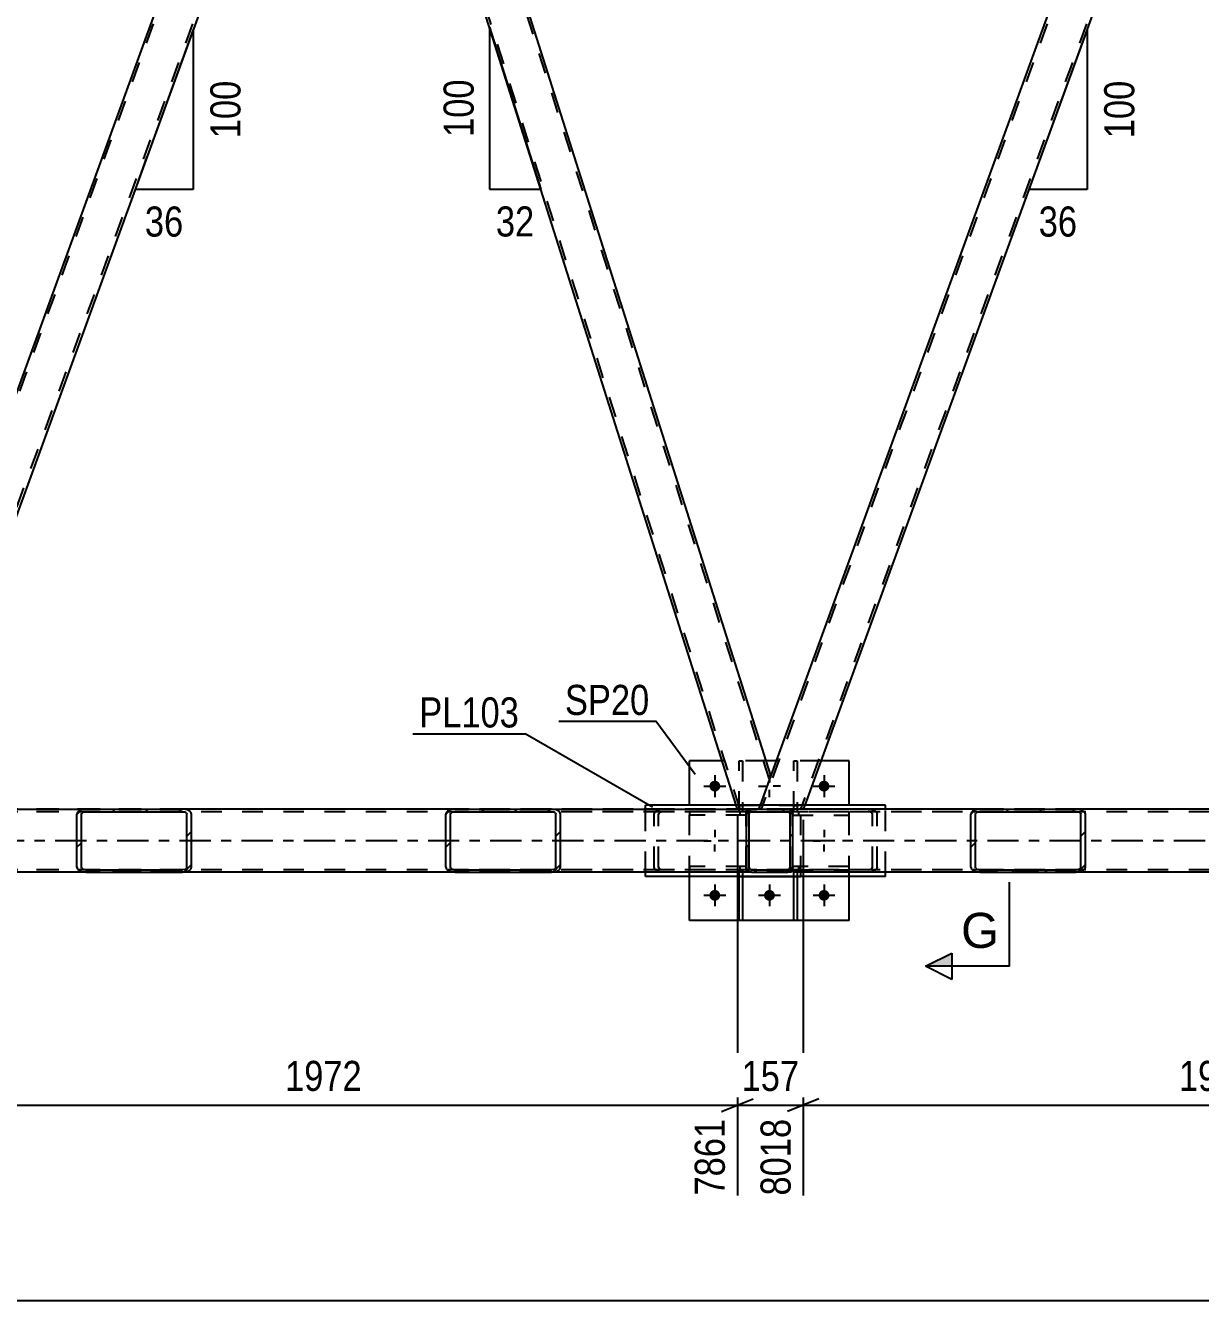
# Model space of a CAD drawing. Header units: millimetres. Extents: x -857 to 332, y -866 to -25.
# Drawn here: x -603.6 to -491.7, y -446.2 to -324.8 of the extents above; entities that cross this region are included whole.
import ezdxf

# ---------------------------------------------------------------- set-up
doc = ezdxf.new("R2010")
doc.units = ezdxf.units.MM
doc.linetypes.add('DXK_LINE_DOT2', pattern=[3.9198, 1.9599, -1.9599])
doc.linetypes.add('DXK_LINE_DOT3', pattern=[5.9187, 2.979, -0.9799, 0.9799, -0.9799])
doc.styles.add('Arial', font='ARIAL.TTF', dxfattribs={"height": 0.2})
doc.styles.add('Arial Narrow', font='ARIALN.TTF', dxfattribs={"height": 0.2})

# ---------------------------------------------------------------- blocks, each defined once
blk = doc.blocks.new('Bolt-570386455-1303 - 1253')
at = {"linetype": 'Continuous'}
for points in [[(-537.44, -397.21, -1), (-538.48, -397.21, -1)], [(-527.04, -397.21, -1), (-528.08, -397.21, -1)], [(-537.44, -407.61, -1), (-538.48, -407.61, -1)], [(-532.24, -407.61, -1), (-533.28, -407.61, -1)], [(-527.04, -407.61, -1), (-528.08, -407.61, -1)]]:
    blk.add_hatch(color=1, dxfattribs=at).paths.add_polyline_path(points)
at = {"color": 1, "linetype": 'Continuous'}
for p, q in [((-537.96, -396.17), (-537.96, -398.25)), ((-532.76, -396.17), (-532.76, -396.86)), ((-527.56, -396.17), (-527.56, -398.25)), ((-539, -397.21), (-536.92, -397.21)), ((-533.8, -397.21), (-533.1, -397.21)), ((-532.76, -398.25), (-532.76, -397.56)), ((-531.72, -397.21), (-532.41, -397.21)), ((-528.6, -397.21), (-526.52, -397.21)), ((-537.96, -401.37), (-537.96, -402.06)), ((-527.56, -401.37), (-527.56, -402.06)), ((-539, -402.41), (-538.3, -402.41)), ((-537.96, -403.45), (-537.96, -402.76)), ((-536.92, -402.41), (-537.61, -402.41)), ((-528.6, -402.41), (-527.9, -402.41)), ((-527.56, -403.45), (-527.56, -402.76)), ((-526.52, -402.41), (-527.21, -402.41)), ((-537.96, -406.57), (-537.96, -408.65)), ((-532.76, -406.57), (-532.76, -408.65)), ((-527.56, -406.57), (-527.56, -408.65)), ((-539, -407.61), (-536.92, -407.61)), ((-533.8, -407.61), (-531.72, -407.61)), ((-528.6, -407.61), (-526.52, -407.61))]:
    blk.add_line(p, q, dxfattribs=at)
blk = doc.blocks.new('Part-570386455-1804 - 1253')
at = {"color": 7, "linetype": 'DXK_LINE_DOT2'}
for p, q in [((-525.16, -399.65), (-530.56, -399.65)), ((-530.56, -399.65), (-530.56, -399.97)), ((-530.56, -399.97), (-525.16, -399.97)), ((-529.96, -399.97), (-529.96, -399.65)), ((-525.16, -399.97), (-525.16, -399.65))]:
    blk.add_line(p, q, dxfattribs=at)
blk = doc.blocks.new('Part-570386455-1884 - 1253')
at = {"color": 2, "linetype": 'Continuous'}
for p, q in [((-521.69, -399.01), (-544.55, -399.01)), ((-544.55, -399.41), (-544.55, -399.01)), ((-521.69, -399.41), (-521.69, -399.01)), ((-544.55, -405.81), (-544.55, -405.41)), ((-521.69, -405.81), (-521.69, -405.41)), ((-521.69, -405.81), (-544.55, -405.81))]:
    blk.add_line(p, q, dxfattribs=at)
at = {"color": 7, "linetype": 'DXK_LINE_DOT2'}
for p, q in [((-544.55, -405.41), (-544.55, -399.41)), ((-521.69, -405.41), (-521.69, -399.41))]:
    blk.add_line(p, q, dxfattribs=at)
blk = doc.blocks.new('Part-570386455-1872 - 1253')
at = {"linetype": 'Continuous'}
h = blk.add_hatch(dxfattribs=at)
h.set_pattern_fill('', scale=0.7, style=0, pattern_type=0)
h.set_pattern_definition([(45, (-513.5807, -399.887), (-1.57154, 1.57154), [])])
h.paths.add_polyline_path([(-513.51, -399.7), (-513.58, -399.89), (-513.58, -404.93), (-513.51, -405.11), (-513.32, -405.27), (-513.04, -405.37), (-512.71, -405.41), (-503.54, -405.41), (-503.2, -405.37), (-502.92, -405.27), (-502.73, -405.11), (-502.66, -404.93), (-502.66, -399.89), (-502.73, -399.7), (-502.92, -399.55), (-503.2, -399.44), (-503.54, -399.41), (-512.71, -399.41), (-513.04, -399.44), (-513.32, -399.55)])
h.paths.add_polyline_path([(-512.87, -399.67), (-512.71, -399.65), (-503.54, -399.65), (-503.37, -399.67), (-503.23, -399.72), (-503.13, -399.8), (-503.1, -399.89), (-503.1, -404.93), (-503.13, -405.02), (-503.23, -405.1), (-503.37, -405.15), (-503.54, -405.17), (-512.71, -405.17), (-512.87, -405.15), (-513.02, -405.1), (-513.11, -405.02), (-513.14, -404.93), (-513.14, -399.89), (-513.11, -399.8), (-513.02, -399.72)])
at = {"color": 2, "linetype": 'Continuous'}
for p, q in [((-530.54, -399.89), (-530.54, -399.41)), ((-512.71, -399.41), (-530.54, -399.41)), ((-512.71, -399.41), (-513.04, -399.44)), ((-512.71, -399.41), (-503.54, -399.41)), ((-503.2, -399.44), (-503.54, -399.41)), ((-513.51, -399.7), (-513.58, -399.89)), ((-513.58, -404.93), (-513.58, -399.89)), ((-513.14, -399.89), (-513.11, -399.8)), ((-513.14, -404.93), (-513.14, -399.89)), ((-512.87, -399.67), (-512.71, -399.65)), ((-512.71, -399.65), (-503.54, -399.65)), ((-503.54, -399.65), (-503.37, -399.67)), ((-503.13, -399.8), (-503.1, -399.89)), ((-503.1, -404.93), (-503.1, -399.89)), ((-502.66, -399.89), (-502.73, -399.7)), ((-502.66, -404.93), (-502.66, -399.89)), ((-530.54, -405.37), (-530.54, -404.93)), ((-530.54, -405.41), (-530.54, -405.37)), ((-512.71, -405.41), (-530.54, -405.41)), ((-513.58, -404.93), (-513.51, -405.11)), ((-513.11, -405.02), (-513.14, -404.93)), ((-513.04, -405.37), (-512.71, -405.41)), ((-512.71, -405.17), (-512.87, -405.15)), ((-512.71, -405.17), (-503.54, -405.17)), ((-512.71, -405.41), (-503.54, -405.41)), ((-503.37, -405.15), (-503.54, -405.17)), ((-503.54, -405.41), (-503.2, -405.37)), ((-503.1, -404.93), (-503.13, -405.02)), ((-502.73, -405.11), (-502.66, -404.93))]:
    blk.add_line(p, q, dxfattribs=at)
at = {"color": 7, "linetype": 'DXK_LINE_DOT2'}
for p, q in [((-523.37, -399.41), (-523.03, -399.44)), ((-503.54, -399.41), (-512.71, -399.41)), ((-503.54, -399.65), (-530.54, -399.65)), ((-530.54, -399.72), (-530.54, -399.7)), ((-530.54, -404.93), (-530.54, -399.89)), ((-523.2, -399.67), (-523.37, -399.65)), ((-522.93, -399.89), (-522.96, -399.8)), ((-522.93, -404.93), (-522.93, -399.89)), ((-522.56, -399.7), (-522.49, -399.89)), ((-522.49, -404.93), (-522.49, -399.89)), ((-530.54, -405.15), (-530.54, -405.11)), ((-503.54, -405.17), (-530.54, -405.17)), ((-523.37, -405.17), (-523.2, -405.15)), ((-523.03, -405.37), (-523.37, -405.41)), ((-522.96, -405.02), (-522.93, -404.93)), ((-522.49, -404.93), (-522.56, -405.11)), ((-503.54, -405.41), (-512.71, -405.41))]:
    blk.add_line(p, q, dxfattribs=at)
for centre, radius, start, end in [((-523.17, -400.25), 0.817, 41.9362, 80.4818), ((-523.27, -400.07), 0.409, 41.9362, 80.4818), ((-523.27, -404.75), 0.409, 279.5182, 318.0638), ((-523.17, -404.56), 0.817, 279.5182, 318.0638)]:
    blk.add_arc(centre, radius, start, end, dxfattribs=at)
at = {"color": 2, "linetype": 'Continuous'}
for centre, radius, start, end in [((-512.91, -400.25), 0.817, 99.5182, 138.0638), ((-503.34, -400.25), 0.817, 41.9362, 80.4818), ((-512.81, -400.07), 0.409, 99.5182, 138.0638), ((-503.44, -400.07), 0.409, 41.9362, 80.4818), ((-512.91, -404.56), 0.817, 221.9362, 260.4818), ((-512.81, -404.75), 0.409, 221.9362, 260.4818), ((-503.44, -404.75), 0.409, 279.5182, 318.0638), ((-503.34, -404.56), 0.817, 279.5182, 318.0638)]:
    blk.add_arc(centre, radius, start, end, dxfattribs=at)
blk = doc.blocks.new('Part-570386455-1779 - 1253')
at = {"color": 7, "linetype": 'DXK_LINE_DOT2'}
for p, q in [((-534.48, -399.41), (-534.66, -399.45)), ((-534.66, -399.45), (-534.48, -399.41)), ((-531.04, -399.41), (-534.48, -399.41)), ((-530.85, -399.45), (-531.04, -399.41)), ((-531.04, -399.41), (-530.85, -399.45)), ((-534.94, -399.8), (-534.96, -399.89)), ((-534.96, -399.89), (-534.94, -399.8)), ((-534.96, -404.93), (-534.96, -399.89)), ((-534.92, -399.71), (-534.94, -399.8)), ((-534.94, -399.8), (-534.92, -399.71)), ((-534.7, -399.8), (-534.72, -399.89)), ((-534.72, -404.93), (-534.72, -399.89)), ((-534.65, -399.72), (-534.7, -399.8)), ((-534.57, -399.67), (-534.65, -399.72)), ((-534.48, -399.65), (-534.57, -399.67)), ((-531.04, -399.65), (-534.48, -399.65)), ((-530.94, -399.67), (-531.04, -399.65)), ((-530.87, -399.72), (-530.94, -399.67)), ((-530.81, -399.8), (-530.87, -399.72)), ((-530.8, -399.89), (-530.81, -399.8)), ((-530.8, -404.93), (-530.8, -399.89)), ((-530.57, -399.8), (-530.59, -399.71)), ((-530.59, -399.71), (-530.57, -399.8)), ((-530.56, -399.89), (-530.57, -399.8)), ((-530.57, -399.8), (-530.56, -399.89)), ((-530.56, -404.93), (-530.56, -399.89)), ((-534.96, -404.93), (-534.92, -405.11)), ((-534.92, -405.11), (-534.96, -404.93)), ((-534.72, -404.93), (-534.7, -405.02)), ((-534.7, -405.02), (-534.65, -405.1)), ((-534.66, -405.37), (-534.48, -405.41)), ((-534.48, -405.41), (-534.66, -405.37)), ((-534.65, -405.1), (-534.57, -405.15)), ((-534.57, -405.15), (-534.48, -405.17)), ((-531.04, -405.17), (-534.48, -405.17)), ((-531.04, -405.41), (-534.48, -405.41)), ((-531.04, -405.17), (-530.94, -405.15)), ((-531.04, -405.41), (-530.85, -405.37)), ((-530.85, -405.37), (-531.04, -405.41)), ((-530.94, -405.15), (-530.87, -405.1)), ((-530.87, -405.1), (-530.81, -405.02)), ((-530.81, -405.02), (-530.8, -404.93)), ((-530.59, -405.11), (-530.56, -404.93)), ((-530.56, -404.93), (-530.59, -405.11))]:
    blk.add_line(p, q, dxfattribs=at)
at = {"color": 7, "linetype": 'DXK_LINE_DOT3'}
blk.add_line((-532.76, -402.41), (-532.76, -402.41), dxfattribs=at)
at = {"color": 7, "linetype": 'DXK_LINE_DOT2'}
for centre, start, end in [((-534.48, -399.89), 112.5, 157.5), ((-534.48, -399.89), 112.5, 157.5), ((-531.04, -399.89), 22.5, 67.5), ((-531.04, -399.89), 22.5, 67.5), ((-534.48, -404.93), 202.5, 247.5), ((-534.48, -404.93), 202.5, 247.5), ((-531.04, -404.93), 292.5, 337.5), ((-531.04, -404.93), 292.5, 337.5)]:
    blk.add_arc(centre, 0.48, start, end, dxfattribs=at)
blk = doc.blocks.new('Part-570386455-1780 - 1253')
at = {"color": 7, "linetype": 'DXK_LINE_DOT2'}
for p, q in [((-535.76, -405.81), (-535.76, -399.01)), ((-535.76, -399.01), (-529.76, -399.01)), ((-529.76, -405.81), (-529.76, -399.01))]:
    blk.add_line(p, q, dxfattribs=at)
at = {"color": 2, "linetype": 'Continuous'}
for p, q in [((-535.76, -405.81), (-535.76, -405.81)), ((-535.76, -405.81), (-529.76, -405.81)), ((-529.76, -405.81), (-529.76, -405.81))]:
    blk.add_line(p, q, dxfattribs=at)
blk = doc.blocks.new('Part-570386455-1781 - 1253')
at = {"color": 7, "linetype": 'DXK_LINE_DOT2'}
for p, q in [((-535.63, -405.81), (-535.63, -405.18)), ((-535.63, -405.18), (-535.31, -405.18)), ((-535.31, -405.18), (-535.31, -405.81)), ((-535.63, -405.78), (-535.31, -405.78))]:
    blk.add_line(p, q, dxfattribs=at)
at = {"color": 2, "linetype": 'Continuous'}
for p, q in [((-535.63, -410.01), (-535.63, -405.81)), ((-535.31, -405.81), (-535.31, -410.01)), ((-535.31, -410.01), (-535.63, -410.01))]:
    blk.add_line(p, q, dxfattribs=at)
blk = doc.blocks.new('Part-570386455-1782 - 1253')
at = {"color": 7, "linetype": 'DXK_LINE_DOT2'}
for p, q in [((-534.96, -399.65), (-540.36, -399.65)), ((-540.36, -399.65), (-540.36, -399.97)), ((-534.96, -399.97), (-540.36, -399.97)), ((-535.56, -399.97), (-535.56, -399.65)), ((-534.96, -399.97), (-534.96, -399.65))]:
    blk.add_line(p, q, dxfattribs=at)
blk = doc.blocks.new('Part-570386455-1787 - 1253')
at = {"color": 2, "linetype": 'Continuous'}
for p, q in [((-537.26, -394.81), (-540.36, -394.81)), ((-540.36, -399.01), (-540.36, -394.81)), ((-532.12, -394.81), (-533.07, -394.81)), ((-525.16, -394.81), (-527.86, -394.81)), ((-525.16, -399.01), (-525.16, -394.81)), ((-540.36, -410.01), (-540.36, -405.81)), ((-525.16, -410.01), (-525.16, -405.81)), ((-525.16, -410.01), (-540.36, -410.01))]:
    blk.add_line(p, q, dxfattribs=at)
at = {"color": 7, "linetype": 'DXK_LINE_DOT2'}
for p, q in [((-533.07, -394.81), (-537.26, -394.81)), ((-527.86, -394.81), (-532.12, -394.81)), ((-540.36, -405.81), (-540.36, -399.01)), ((-525.16, -405.81), (-525.16, -399.01))]:
    blk.add_line(p, q, dxfattribs=at)
blk = doc.blocks.new('Part-570386455-1800 - 1253')
at = {"color": 7, "linetype": 'DXK_LINE_DOT2'}
for p, q in [((-530.43, -405.81), (-530.43, -405.18)), ((-530.43, -405.18), (-530.11, -405.18)), ((-530.11, -405.18), (-530.11, -405.81)), ((-530.43, -405.78), (-530.11, -405.78))]:
    blk.add_line(p, q, dxfattribs=at)
at = {"color": 2, "linetype": 'Continuous'}
for p, q in [((-530.43, -410.01), (-530.43, -405.81)), ((-530.11, -405.81), (-530.11, -410.01)), ((-530.11, -410.01), (-530.43, -410.01))]:
    blk.add_line(p, q, dxfattribs=at)
blk = doc.blocks.new('Part-570386455-1801 - 1253')
at = {"color": 7, "linetype": 'DXK_LINE_DOT2'}
for p, q in [((-535.63, -399.66), (-535.63, -394.81)), ((-535.63, -394.81), (-535.31, -394.81)), ((-535.31, -394.81), (-535.31, -399.66)), ((-535.63, -399.06), (-535.31, -399.06)), ((-535.31, -399.66), (-535.63, -399.66))]:
    blk.add_line(p, q, dxfattribs=at)
blk = doc.blocks.new('Part-570386455-1802 - 1253')
at = {"color": 7, "linetype": 'DXK_LINE_DOT2'}
for p, q in [((-530.43, -399.66), (-530.43, -394.81)), ((-530.43, -394.81), (-530.11, -394.81)), ((-530.11, -394.81), (-530.11, -399.66)), ((-530.43, -399.06), (-530.11, -399.06)), ((-530.11, -399.66), (-530.43, -399.66))]:
    blk.add_line(p, q, dxfattribs=at)
blk = doc.blocks.new('Part-570386455-1803 - 1253')
at = {"color": 7, "linetype": 'DXK_LINE_DOT2'}
for p, q in [((-525.16, -404.85), (-530.56, -404.85)), ((-530.56, -404.85), (-530.56, -405.17)), ((-530.56, -405.17), (-525.16, -405.17)), ((-529.96, -405.17), (-529.96, -404.85)), ((-525.16, -405.17), (-525.16, -404.85))]:
    blk.add_line(p, q, dxfattribs=at)
blk = doc.blocks.new('Part-570386455-1805 - 1253')
at = {"color": 7, "linetype": 'DXK_LINE_DOT2'}
for p, q in [((-534.96, -404.85), (-540.36, -404.85)), ((-540.36, -404.85), (-540.36, -405.17)), ((-534.96, -405.17), (-540.36, -405.17)), ((-535.56, -405.17), (-535.56, -404.85)), ((-534.96, -405.17), (-534.96, -404.85))]:
    blk.add_line(p, q, dxfattribs=at)
blk = doc.blocks.new('Part-570386455-1873 - 1253')
at = {"linetype": 'Continuous'}
h = blk.add_hatch(dxfattribs=at)
h.set_pattern_fill('', scale=0.7, style=0, pattern_type=0)
h.set_pattern_definition([(45, (-598.7149, -399.8871), (-1.57154, 1.57154), [])])
h.paths.add_polyline_path([(-598.65, -399.7), (-598.71, -399.89), (-598.71, -404.93), (-598.65, -405.11), (-598.46, -405.27), (-598.18, -405.37), (-597.84, -405.41), (-588.67, -405.41), (-588.34, -405.37), (-588.05, -405.27), (-587.86, -405.11), (-587.8, -404.93), (-587.8, -399.89), (-587.86, -399.7), (-588.05, -399.55), (-588.34, -399.44), (-588.67, -399.41), (-597.84, -399.41), (-598.18, -399.44), (-598.46, -399.55)])
h.paths.add_polyline_path([(-598.01, -399.67), (-597.84, -399.65), (-588.67, -399.65), (-588.5, -399.67), (-588.36, -399.72), (-588.27, -399.8), (-588.23, -399.89), (-588.23, -404.93), (-588.27, -405.02), (-588.36, -405.1), (-588.5, -405.15), (-588.67, -405.17), (-597.84, -405.17), (-598.01, -405.15), (-598.15, -405.1), (-598.24, -405.02), (-598.28, -404.93), (-598.28, -399.89), (-598.24, -399.8), (-598.15, -399.72)])
at = {"color": 2, "linetype": 'Continuous'}
for p, q in [((-618.13, -399.55), (-617.98, -399.44)), ((-617.98, -399.44), (-617.96, -399.44)), ((-617.96, -399.44), (-617.67, -399.41)), ((-617.67, -399.41), (-597.84, -399.41)), ((-597.84, -399.41), (-598.18, -399.44)), ((-597.84, -399.41), (-588.67, -399.41)), ((-588.34, -399.44), (-588.67, -399.41)), ((-618.25, -399.89), (-618.22, -399.7)), ((-618.25, -404.93), (-618.25, -399.89)), ((-618.22, -399.7), (-618.13, -399.55)), ((-598.65, -399.7), (-598.71, -399.89)), ((-598.71, -404.93), (-598.71, -399.89)), ((-598.28, -399.89), (-598.24, -399.8)), ((-598.28, -404.93), (-598.28, -399.89)), ((-598.01, -399.67), (-597.84, -399.65)), ((-597.84, -399.65), (-588.67, -399.65)), ((-588.67, -399.65), (-588.5, -399.67)), ((-588.27, -399.8), (-588.23, -399.89)), ((-588.23, -404.93), (-588.23, -399.89)), ((-587.8, -399.89), (-587.86, -399.7)), ((-587.8, -404.93), (-587.8, -399.89)), ((-618.22, -405.11), (-618.25, -404.93)), ((-618.13, -405.27), (-618.22, -405.11)), ((-617.98, -405.37), (-618.13, -405.27)), ((-617.96, -405.38), (-617.98, -405.37)), ((-617.67, -405.41), (-617.96, -405.38)), ((-597.84, -405.41), (-617.67, -405.41)), ((-598.71, -404.93), (-598.65, -405.11)), ((-598.24, -405.02), (-598.28, -404.93)), ((-598.18, -405.37), (-597.84, -405.41)), ((-597.84, -405.17), (-598.01, -405.15)), ((-597.84, -405.17), (-588.67, -405.17)), ((-597.84, -405.41), (-588.67, -405.41)), ((-588.5, -405.15), (-588.67, -405.17)), ((-588.67, -405.41), (-588.34, -405.37)), ((-588.23, -404.93), (-588.27, -405.02)), ((-587.86, -405.11), (-587.8, -404.93))]:
    blk.add_line(p, q, dxfattribs=at)
at = {"color": 7, "linetype": 'DXK_LINE_DOT2'}
for p, q in [((-617.96, -405.38), (-617.96, -399.44)), ((-608.5, -399.41), (-608.17, -399.44)), ((-597.84, -399.41), (-588.67, -399.41)), ((-618.02, -399.8), (-618.04, -399.89)), ((-618.04, -404.93), (-618.04, -399.89)), ((-617.98, -399.72), (-618.02, -399.8)), ((-617.84, -399.67), (-617.98, -399.72)), ((-617.98, -405.1), (-617.98, -399.72)), ((-617.67, -399.65), (-617.84, -399.67)), ((-588.67, -399.65), (-617.67, -399.65)), ((-608.33, -399.67), (-608.5, -399.65)), ((-608.06, -399.89), (-608.1, -399.8)), ((-608.06, -404.93), (-608.06, -399.89)), ((-607.69, -399.7), (-607.63, -399.89)), ((-607.63, -404.93), (-607.63, -399.89)), ((-618.04, -404.93), (-618.02, -405.02)), ((-618.02, -405.02), (-617.98, -405.1)), ((-617.98, -405.1), (-617.84, -405.15)), ((-617.84, -405.15), (-617.67, -405.17)), ((-588.67, -405.17), (-617.67, -405.17)), ((-608.5, -405.17), (-608.33, -405.15)), ((-608.17, -405.37), (-608.5, -405.41)), ((-608.1, -405.02), (-608.06, -404.93)), ((-607.63, -404.93), (-607.69, -405.11)), ((-588.67, -405.41), (-597.84, -405.41))]:
    blk.add_line(p, q, dxfattribs=at)
for centre, radius, start, end in [((-608.3, -400.25), 0.817, 41.9362, 80.4818), ((-608.4, -400.07), 0.409, 41.9362, 80.4818), ((-608.4, -404.75), 0.409, 279.5182, 318.0638), ((-608.3, -404.56), 0.817, 279.5182, 318.0638)]:
    blk.add_arc(centre, radius, start, end, dxfattribs=at)
at = {"color": 2, "linetype": 'Continuous'}
for centre, radius, start, end in [((-598.04, -400.25), 0.817, 99.5182, 138.0638), ((-588.47, -400.25), 0.817, 41.9362, 80.4818), ((-597.94, -400.07), 0.409, 99.5182, 138.0638), ((-588.57, -400.07), 0.409, 41.9362, 80.4818), ((-598.04, -404.56), 0.817, 221.9362, 260.4818), ((-597.94, -404.75), 0.409, 221.9362, 260.4818), ((-588.57, -404.75), 0.409, 279.5182, 318.0638), ((-588.47, -404.56), 0.817, 279.5182, 318.0638)]:
    blk.add_arc(centre, radius, start, end, dxfattribs=at)
blk = doc.blocks.new('Part-570386455-1935 - 1253')
at = {"color": 7, "linetype": 'DXK_LINE_DOT2'}
for p, q in [((-571.36, -280.41), (-571.5, -280.81)), ((-569.34, -280.41), (-571.36, -280.41)), ((-532.76, -396.57), (-569.6, -280.41)), ((-569.22, -280.81), (-569.34, -280.41)), ((-535.55, -399.41), (-572.39, -283.24)), ((-532.76, -396.57), (-532.89, -396.94)), ((-535.81, -399.41), (-535.93, -399.01)), ((-533.79, -399.41), (-535.81, -399.41)), ((-533.65, -399.01), (-533.79, -399.41))]:
    blk.add_line(p, q, dxfattribs=at)
at = {"color": 2, "linetype": 'Continuous'}
for p, q in [((-571.5, -280.81), (-572.52, -283.61)), ((-532.63, -396.2), (-569.22, -280.81)), ((-535.93, -399.01), (-572.52, -283.61)), ((-532.63, -396.2), (-533.65, -399.01))]:
    blk.add_line(p, q, dxfattribs=at)
blk = doc.blocks.new('Part-570386455-1965 - 1253')
at = {"color": 7, "linetype": 'DXK_LINE_DOT2'}
for p, q in [((-130.23, -399.41), (-799.95, -399.41)), ((-588.67, -399.41), (-647.84, -399.41)), ((-503.54, -399.41), (-562.7, -399.41)), ((-130.23, -399.65), (-807.95, -399.65)), ((-130.23, -405.17), (-807.95, -405.17)), ((-130.83, -405.41), (-647.84, -405.41)), ((-588.67, -405.41), (-647.84, -405.41)), ((-503.54, -405.41), (-562.7, -405.41))]:
    blk.add_line(p, q, dxfattribs=at)
at = {"color": 2, "linetype": 'Continuous'}
for p, q in [((-562.7, -399.41), (-588.67, -399.41)), ((-477.57, -399.41), (-503.54, -399.41)), ((-562.7, -405.41), (-588.67, -405.41)), ((-477.57, -405.41), (-503.54, -405.41))]:
    blk.add_line(p, q, dxfattribs=at)
at = {"color": 7, "linetype": 'DXK_LINE_DOT3'}
blk.add_line((-130.23, -402.41), (-807.95, -402.41), dxfattribs=at)
blk = doc.blocks.new('Part-570386455-2035 - 1253')
at = {"color": 7, "linetype": 'DXK_LINE_DOT2'}
for p, q in [((-490.22, -280.41), (-533.54, -399.41)), ((-486.48, -280.41), (-529.79, -399.41)), ((-490.48, -280.41), (-490.63, -280.81)), ((-486.22, -280.41), (-490.48, -280.41)), ((-490.48, -280.41), (-490.44, -280.41)), ((-486.22, -280.41), (-487.39, -283.61)), ((-532.63, -396.2), (-533.79, -399.41)), ((-529.54, -399.41), (-533.79, -399.41)), ((-529.39, -399.01), (-529.54, -399.41))]:
    blk.add_line(p, q, dxfattribs=at)
at = {"color": 2, "linetype": 'Continuous'}
for p, q in [((-490.63, -280.81), (-532.63, -396.2)), ((-487.39, -283.61), (-529.39, -399.01))]:
    blk.add_line(p, q, dxfattribs=at)
blk = doc.blocks.new('Part-570386455-2040 - 1253')
at = {"color": 7, "linetype": 'DXK_LINE_DOT2'}
for p, q in [((-575.36, -280.41), (-618.67, -399.41)), ((-571.61, -280.41), (-614.93, -399.41)), ((-575.61, -280.41), (-575.76, -280.81)), ((-571.36, -280.41), (-575.61, -280.41)), ((-575.61, -280.41), (-575.58, -280.41)), ((-571.36, -280.41), (-572.52, -283.61)), ((-617.76, -396.2), (-618.93, -399.41)), ((-614.67, -399.41), (-618.93, -399.41)), ((-614.52, -399.01), (-614.67, -399.41))]:
    blk.add_line(p, q, dxfattribs=at)
at = {"color": 2, "linetype": 'Continuous'}
for p, q in [((-575.76, -280.81), (-617.76, -396.2)), ((-572.52, -283.61), (-614.52, -399.01))]:
    blk.add_line(p, q, dxfattribs=at)
blk = doc.blocks.new('Part-570386455-2059 - 1253')
at = {"linetype": 'Continuous'}
h = blk.add_hatch(dxfattribs=at)
h.set_pattern_fill('', scale=0.7, style=0, pattern_type=0)
h.set_pattern_definition([(45, (-563.5768, -399.8871), (-1.57154, 1.57154), [])])
h.paths.add_polyline_path([(-563.51, -399.7), (-563.58, -399.89), (-563.58, -404.93), (-563.51, -405.11), (-563.32, -405.27), (-563.04, -405.37), (-562.7, -405.41), (-553.53, -405.41), (-553.2, -405.37), (-552.91, -405.27), (-552.73, -405.11), (-552.66, -404.93), (-552.66, -399.89), (-552.73, -399.7), (-552.91, -399.55), (-553.2, -399.44), (-553.53, -399.41), (-562.7, -399.41), (-563.04, -399.44), (-563.32, -399.55)])
h.paths.add_polyline_path([(-562.87, -399.67), (-562.7, -399.65), (-553.53, -399.65), (-553.37, -399.67), (-553.22, -399.72), (-553.13, -399.8), (-553.1, -399.89), (-553.1, -404.93), (-553.13, -405.02), (-553.22, -405.1), (-553.37, -405.15), (-553.53, -405.17), (-562.7, -405.17), (-562.87, -405.15), (-563.01, -405.1), (-563.11, -405.02), (-563.14, -404.93), (-563.14, -399.89), (-563.11, -399.8), (-563.01, -399.72)])
at = {"color": 2, "linetype": 'Continuous'}
for p, q in [((-562.7, -399.41), (-563.04, -399.44)), ((-562.7, -399.41), (-553.53, -399.41)), ((-553.53, -399.41), (-534.94, -399.41)), ((-553.2, -399.44), (-553.53, -399.41)), ((-534.94, -399.41), (-534.94, -399.44)), ((-534.94, -399.89), (-534.94, -399.44)), ((-563.51, -399.7), (-563.58, -399.89)), ((-563.58, -404.93), (-563.58, -399.89)), ((-563.14, -399.89), (-563.11, -399.8)), ((-563.14, -404.93), (-563.14, -399.89)), ((-562.87, -399.67), (-562.7, -399.65)), ((-562.7, -399.65), (-553.53, -399.65)), ((-553.53, -399.65), (-553.37, -399.67)), ((-553.13, -399.8), (-553.1, -399.89)), ((-553.1, -404.93), (-553.1, -399.89)), ((-552.66, -399.89), (-552.73, -399.7)), ((-552.66, -404.93), (-552.66, -399.89)), ((-563.58, -404.93), (-563.51, -405.11)), ((-563.11, -405.02), (-563.14, -404.93)), ((-563.04, -405.37), (-562.7, -405.41)), ((-562.7, -405.17), (-562.87, -405.15)), ((-562.7, -405.17), (-553.53, -405.17)), ((-562.7, -405.41), (-553.53, -405.41)), ((-553.37, -405.15), (-553.53, -405.17)), ((-553.53, -405.41), (-553.2, -405.37)), ((-534.94, -405.41), (-553.53, -405.41)), ((-553.1, -404.93), (-553.13, -405.02)), ((-552.73, -405.11), (-552.66, -404.93)), ((-534.94, -405.41), (-534.94, -404.93))]:
    blk.add_line(p, q, dxfattribs=at)
at = {"color": 7, "linetype": 'DXK_LINE_DOT2'}
for p, q in [((-553.53, -399.41), (-562.7, -399.41)), ((-543.21, -399.44), (-542.87, -399.41)), ((-534.94, -399.65), (-562.7, -399.65)), ((-543.75, -399.89), (-543.68, -399.7)), ((-543.75, -404.93), (-543.75, -399.89)), ((-543.28, -399.8), (-543.31, -399.89)), ((-543.31, -404.93), (-543.31, -399.89)), ((-542.87, -399.65), (-543.04, -399.67)), ((-534.94, -404.93), (-534.94, -399.89)), ((-534.94, -405.17), (-562.7, -405.17)), ((-553.53, -405.41), (-562.7, -405.41)), ((-543.68, -405.11), (-543.75, -404.93)), ((-543.31, -404.93), (-543.28, -405.02)), ((-542.87, -405.41), (-543.21, -405.37)), ((-543.04, -405.15), (-542.87, -405.17)), ((-534.94, -405.41), (-534.94, -405.17))]:
    blk.add_line(p, q, dxfattribs=at)
at = {"color": 2, "linetype": 'Continuous'}
for centre, radius, start, end in [((-562.9, -400.25), 0.817, 99.5182, 138.0638), ((-553.33, -400.25), 0.817, 41.9362, 80.4818), ((-562.8, -400.07), 0.409, 99.5182, 138.0638), ((-553.43, -400.07), 0.409, 41.9362, 80.4818), ((-562.9, -404.56), 0.817, 221.9362, 260.4818), ((-562.8, -404.75), 0.409, 221.9362, 260.4818), ((-553.43, -404.75), 0.409, 279.5182, 318.0638), ((-553.33, -404.56), 0.817, 279.5182, 318.0638)]:
    blk.add_arc(centre, radius, start, end, dxfattribs=at)
at = {"color": 7, "linetype": 'DXK_LINE_DOT2'}
for centre, radius, start, end in [((-543.07, -400.25), 0.817, 99.5182, 138.0638), ((-542.97, -400.07), 0.409, 99.5182, 138.0638), ((-543.07, -404.56), 0.817, 221.9362, 260.4818), ((-542.97, -404.75), 0.409, 221.9362, 260.4818)]:
    blk.add_arc(centre, radius, start, end, dxfattribs=at)
blk = doc.blocks.new('Part-570386455-2077 - 1253')
at = {"linetype": 'Continuous'}
h = blk.add_hatch(dxfattribs=at)
h.set_pattern_fill('', scale=0.7, style=0, pattern_type=0)
h.set_pattern_definition([(45, (-534.944, -399.8912), (-1.57154, 1.57154), [])])
h.paths.add_polyline_path([(-534.91, -399.71), (-534.94, -399.89), (-534.94, -404.93), (-534.91, -405.11), (-534.8, -405.27), (-534.65, -405.37), (-534.46, -405.41), (-531.02, -405.41), (-530.84, -405.37), (-530.68, -405.27), (-530.58, -405.11), (-530.54, -404.93), (-530.54, -399.89), (-530.58, -399.71), (-530.68, -399.55), (-530.84, -399.45), (-531.02, -399.41), (-534.46, -399.41), (-534.65, -399.45), (-534.8, -399.55)])
h.paths.add_polyline_path([(-534.56, -399.67), (-534.46, -399.65), (-531.02, -399.65), (-530.93, -399.67), (-530.85, -399.72), (-530.8, -399.8), (-530.78, -399.89), (-530.78, -404.93), (-530.8, -405.02), (-530.85, -405.1), (-530.93, -405.15), (-531.02, -405.17), (-534.46, -405.17), (-534.56, -405.15), (-534.63, -405.1), (-534.69, -405.02), (-534.7, -404.93), (-534.7, -399.89), (-534.69, -399.8), (-534.63, -399.72)])
at = {"color": 7, "linetype": 'DXK_LINE_DOT2'}
for p, q in [((-534.65, -399.45), (-534.46, -399.41)), ((-534.46, -399.41), (-531.02, -399.41)), ((-531.02, -399.41), (-530.84, -399.45)), ((-534.94, -399.89), (-534.91, -399.71)), ((-534.94, -404.93), (-534.94, -399.89)), ((-534.69, -399.8), (-534.7, -399.89)), ((-534.7, -404.93), (-534.7, -399.89)), ((-534.63, -399.72), (-534.69, -399.8)), ((-534.56, -399.67), (-534.63, -399.72)), ((-534.46, -399.65), (-534.56, -399.67)), ((-531.02, -399.65), (-534.46, -399.65)), ((-530.93, -399.67), (-531.02, -399.65)), ((-530.85, -399.72), (-530.93, -399.67)), ((-530.8, -399.8), (-530.85, -399.72)), ((-530.78, -399.89), (-530.8, -399.8)), ((-530.78, -404.93), (-530.78, -399.89)), ((-530.58, -399.71), (-530.54, -399.89)), ((-530.54, -404.93), (-530.54, -399.89)), ((-534.91, -405.11), (-534.94, -404.93)), ((-534.7, -404.93), (-534.69, -405.02)), ((-534.69, -405.02), (-534.63, -405.1)), ((-534.46, -405.41), (-534.65, -405.37)), ((-534.63, -405.1), (-534.56, -405.15)), ((-534.56, -405.15), (-534.46, -405.17)), ((-534.46, -405.17), (-531.02, -405.17)), ((-534.46, -405.41), (-531.02, -405.41)), ((-531.02, -405.17), (-530.93, -405.15)), ((-530.84, -405.37), (-531.02, -405.41)), ((-530.93, -405.15), (-530.85, -405.1)), ((-530.85, -405.1), (-530.8, -405.02)), ((-530.8, -405.02), (-530.78, -404.93)), ((-530.54, -404.93), (-530.58, -405.11))]:
    blk.add_line(p, q, dxfattribs=at)
at = {"color": 2, "linetype": 'Continuous'}
for p, q in [((-534.46, -399.41), (-534.65, -399.45)), ((-534.46, -399.41), (-531.02, -399.41)), ((-530.84, -399.45), (-531.02, -399.41)), ((-534.91, -399.71), (-534.94, -399.89)), ((-534.94, -404.93), (-534.94, -399.89)), ((-534.7, -399.89), (-534.69, -399.8)), ((-534.7, -404.93), (-534.7, -399.89)), ((-534.69, -399.8), (-534.63, -399.72)), ((-534.63, -399.72), (-534.56, -399.67)), ((-534.56, -399.67), (-534.46, -399.65)), ((-534.46, -399.65), (-531.02, -399.65)), ((-531.02, -399.65), (-530.93, -399.67)), ((-530.93, -399.67), (-530.85, -399.72)), ((-530.85, -399.72), (-530.8, -399.8)), ((-530.8, -399.8), (-530.78, -399.89)), ((-530.78, -404.93), (-530.78, -399.89)), ((-530.54, -399.89), (-530.58, -399.71)), ((-530.54, -404.93), (-530.54, -399.89)), ((-534.94, -404.93), (-534.91, -405.11)), ((-534.69, -405.02), (-534.7, -404.93)), ((-534.63, -405.1), (-534.69, -405.02)), ((-534.65, -405.37), (-534.46, -405.41)), ((-534.56, -405.15), (-534.63, -405.1)), ((-534.46, -405.17), (-534.56, -405.15)), ((-534.46, -405.17), (-531.02, -405.17)), ((-534.46, -405.41), (-531.02, -405.41)), ((-530.93, -405.15), (-531.02, -405.17)), ((-531.02, -405.41), (-530.84, -405.37)), ((-530.85, -405.1), (-530.93, -405.15)), ((-530.8, -405.02), (-530.85, -405.1)), ((-530.78, -404.93), (-530.8, -405.02)), ((-530.58, -405.11), (-530.54, -404.93))]:
    blk.add_line(p, q, dxfattribs=at)
at = {"color": 7, "linetype": 'DXK_LINE_DOT2'}
for centre, start, end in [((-534.46, -399.89), 112.5, 157.5), ((-531.02, -399.89), 22.5, 67.5), ((-534.46, -404.93), 202.5, 247.5), ((-531.02, -404.93), 292.5, 337.5)]:
    blk.add_arc(centre, 0.48, start, end, dxfattribs=at)
at = {"color": 2, "linetype": 'Continuous'}
for centre, start, end in [((-534.46, -399.89), 112.5, 157.5), ((-531.02, -399.89), 22.5, 67.5), ((-534.46, -404.93), 202.5, 247.5), ((-531.02, -404.93), 292.5, 337.5)]:
    blk.add_arc(centre, 0.48, start, end, dxfattribs=at)
blk = doc.blocks.new('StraightDimension-570386455-38397 - 1253')
at = {"color": 7, "linetype": 'Continuous'}
for p, q in [((-614.67, -400.41), (-614.67, -436.2)), ((-535.81, -400.41), (-535.81, -436.2)), ((-613.17, -426.99), (-616.17, -428.19)), ((-537.31, -428.19), (-534.31, -426.99)), ((-614.67, -427.59), (-535.81, -427.59))]:
    blk.add_line(p, q, dxfattribs=at)
at = {"color": 0}
blk.add_wipeout([(-570.98, -426.84), (-570.98, -422.64), (-579.49, -422.64), (-579.49, -426.84)], dxfattribs=at)
at = {"color": 3, "style": 'Arial Narrow'}
blk.add_text('1972', height=2.863, dxfattribs=at).set_placement((-578.89, -426.24))
at = {"color": 0, "linetype": 'Continuous'}
blk.add_wipeout([(-536.41, -428.29), (-540.61, -428.29), (-540.61, -436.8), (-536.41, -436.8)], dxfattribs=at)
at = {"color": 3, "linetype": 'Continuous', "style": 'Arial Narrow'}
blk.add_text('7861', height=2.863, rotation=90.0002, dxfattribs=at).set_placement((-537.01, -436.2))
blk = doc.blocks.new('AngleDimension-570386455-38874 - 1253')
at = {"color": 7, "linetype": 'Continuous'}
for p, q in [((-587.64, -325.15), (-593.18, -340.37)), ((-587.64, -325.15), (-587.64, -340.37)), ((-592.05, -337.25), (-593.18, -340.37)), ((-587.64, -340.37), (-593.18, -340.37))]:
    blk.add_line(p, q, dxfattribs=at)
at = {"color": 0}
for points in [[(-582.54, -329.42), (-586.74, -329.42), (-586.74, -336.1), (-582.54, -336.1)], [(-587.98, -345.47), (-587.98, -341.27), (-592.84, -341.27), (-592.84, -345.47)]]:
    blk.add_wipeout(points, dxfattribs=at)
at = {"color": 3, "style": 'Arial Narrow'}
blk.add_text('100', height=2.863, rotation=90.0002, dxfattribs=at).set_placement((-583.14, -335.5))
blk.add_text('36', height=2.863, dxfattribs=at).set_placement((-592.24, -344.87))
blk = doc.blocks.new('StraightDimension-570386455-38395 - 1253')
at = {"color": 7, "linetype": 'Continuous'}
for p, q in [((-529.54, -400.41), (-529.54, -436.2)), ((-450.67, -400.41), (-450.67, -436.2)), ((-528.04, -426.99), (-531.04, -428.19)), ((-452.17, -428.19), (-449.17, -426.99)), ((-529.54, -427.59), (-450.67, -427.59))]:
    blk.add_line(p, q, dxfattribs=at)
at = {"color": 0}
blk.add_wipeout([(-485.85, -426.84), (-485.85, -422.64), (-494.36, -422.64), (-494.36, -426.84)], dxfattribs=at)
at = {"color": 3, "style": 'Arial Narrow'}
blk.add_text('1972', height=2.863, dxfattribs=at).set_placement((-493.76, -426.24))
at = {"color": 0, "linetype": 'Continuous'}
blk.add_wipeout([(-451.27, -428.29), (-455.47, -428.29), (-455.47, -436.8), (-451.27, -436.8)], dxfattribs=at)
at = {"color": 3, "linetype": 'Continuous', "style": 'Arial Narrow'}
blk.add_text('9989', height=2.863, rotation=90.0002, dxfattribs=at).set_placement((-451.87, -436.2))
blk = doc.blocks.new('StraightDimension-570386455-38396 - 1253')
at = {"color": 7, "linetype": 'Continuous'}
for p, q in [((-535.81, -400.41), (-535.81, -436.2)), ((-529.54, -400.41), (-529.54, -436.2)), ((-537.31, -428.19), (-534.31, -426.99)), ((-528.04, -426.99), (-531.04, -428.19)), ((-535.81, -427.59), (-529.54, -427.59))]:
    blk.add_line(p, q, dxfattribs=at)
at = {"color": 0}
blk.add_wipeout([(-529.33, -426.84), (-529.33, -422.64), (-536.01, -422.64), (-536.01, -426.84)], dxfattribs=at)
at = {"color": 0, "linetype": 'Continuous'}
blk.add_wipeout([(-530.14, -428.29), (-534.34, -428.29), (-534.34, -436.8), (-530.14, -436.8)], dxfattribs=at)
at = {"color": 3, "style": 'Arial Narrow'}
blk.add_text('157', height=2.863, dxfattribs=at).set_placement((-535.41, -426.24))
at = {"color": 3, "linetype": 'Continuous', "style": 'Arial Narrow'}
blk.add_text('8018', height=2.863, rotation=90.0002, dxfattribs=at).set_placement((-530.74, -436.2))
blk = doc.blocks.new('AngleDimension-570386455-38876 - 1253')
at = {"color": 7, "linetype": 'Continuous'}
for p, q in [((-559.43, -324.92), (-554.53, -340.36)), ((-559.43, -324.92), (-559.43, -340.36)), ((-558.42, -328.08), (-554.53, -340.36)), ((-559.43, -340.36), (-554.53, -340.36))]:
    blk.add_line(p, q, dxfattribs=at)
at = {"color": 0}
for points in [[(-560.33, -329.3), (-564.53, -329.3), (-564.53, -335.98), (-560.33, -335.98)], [(-554.55, -345.46), (-554.55, -341.26), (-559.41, -341.26), (-559.41, -345.46)]]:
    blk.add_wipeout(points, dxfattribs=at)
at = {"color": 3, "style": 'Arial Narrow'}
blk.add_text('100', height=2.863, rotation=90.0002, dxfattribs=at).set_placement((-560.93, -335.38))
blk.add_text('32', height=2.863, dxfattribs=at).set_placement((-558.81, -344.86))
blk = doc.blocks.new('AngleDimension-570386455-38902 - 1253')
at = {"color": 7, "linetype": 'Continuous'}
for p, q in [((-502.51, -325.15), (-508.05, -340.37)), ((-502.51, -325.15), (-502.51, -340.37)), ((-506.91, -337.25), (-508.05, -340.37)), ((-502.51, -340.37), (-508.05, -340.37))]:
    blk.add_line(p, q, dxfattribs=at)
at = {"color": 0}
for points in [[(-497.41, -329.42), (-501.61, -329.42), (-501.61, -336.1), (-497.41, -336.1)], [(-502.85, -345.47), (-502.85, -341.27), (-507.71, -341.27), (-507.71, -345.47)]]:
    blk.add_wipeout(points, dxfattribs=at)
at = {"color": 3, "style": 'Arial Narrow'}
blk.add_text('100', height=2.863, rotation=90.0002, dxfattribs=at).set_placement((-498.01, -335.5))
blk.add_text('36', height=2.863, dxfattribs=at).set_placement((-507.11, -344.87))
blk = doc.blocks.new('StraightDimension-570386455-39040 - 1253')
at = {"color": 7, "linetype": 'Continuous'}
blk.add_line((-820.85, -446.2), (-91.94, -446.2), dxfattribs=at)
blk = doc.blocks.new('SectionMark-570386455-3695 - 1253')
at = {"linetype": 'Continuous'}
blk.add_hatch(color=6, dxfattribs=at).paths.add_polyline_path([(-515.38, -413.12), (-515.38, -414.37), (-517.88, -414.37)])
at = {"color": 6, "linetype": 'Continuous'}
for p, q in [((-509.88, -414.37), (-509.88, -406.37)), ((-517.88, -414.37), (-515.38, -413.12)), ((-515.38, -413.12), (-515.38, -415.62)), ((-509.88, -414.37), (-517.88, -414.37)), ((-515.38, -415.62), (-517.88, -414.37))]:
    blk.add_line(p, q, dxfattribs=at)
at = {"color": 0, "linetype": 'Continuous'}
blk.add_wipeout([(-510.88, -412.62), (-510.88, -409.12), (-514.51, -409.12), (-514.51, -412.62)], dxfattribs=at)
at = {"color": 3, "linetype": 'Continuous', "style": 'Arial'}
blk.add_text('G', height=3.34, dxfattribs=at).set_placement((-514.51, -412.62))
blk = doc.blocks.new('Mark-570386455-1783 - 1253')
at = {"color": 0}
blk.add_wipeout([(-544.19, -390.43), (-544.19, -387.43), (-552.23, -387.43), (-552.23, -390.43)], dxfattribs=at)
blk.add_wipeout([(-544.19, -390.43), (-544.19, -387.43), (-552.23, -387.43), (-552.23, -390.43)], dxfattribs=at)
at = {"color": 30, "linetype": 'Continuous'}
for p in [(-552.83, -391.03), (-539.83, -396.1)]:
    blk.add_line(p, (-543.59, -391.03), dxfattribs=at)
at = {"color": 3, "style": 'Arial Narrow'}
blk.add_text('SP20', height=2.863, dxfattribs=at).set_placement((-552.23, -390.43))
blk = doc.blocks.new('Mark-570386455-1880 - 1253')
at = {"color": 0}
blk.add_wipeout([(-556.61, -391.62), (-556.61, -388.62), (-566.11, -388.62), (-566.11, -391.62)], dxfattribs=at)
blk.add_wipeout([(-556.61, -391.62), (-556.61, -388.62), (-566.11, -388.62), (-566.11, -391.62)], dxfattribs=at)
at = {"color": 30, "linetype": 'Continuous'}
for p in [(-566.71, -392.22), (-543.89, -399.22)]:
    blk.add_line(p, (-556.01, -392.22), dxfattribs=at)
at = {"color": 3, "style": 'Arial Narrow'}
blk.add_text('PL103', height=2.863, dxfattribs=at).set_placement((-566.11, -391.62))

msp = doc.modelspace()

# ---------------------------------------------------------------- block references
for name in ['Part-570386455-2040 - 1253', 'Part-570386455-1935 - 1253', 'Part-570386455-2035 - 1253', 'Part-570386455-1787 - 1253', 'Part-570386455-1801 - 1253', 'Part-570386455-1802 - 1253', 'Bolt-570386455-1303 - 1253', 'Part-570386455-1965 - 1253', 'Part-570386455-1873 - 1253', 'Part-570386455-2059 - 1253', 'Part-570386455-1884 - 1253', 'Part-570386455-1780 - 1253', 'Part-570386455-1779 - 1253', 'Part-570386455-2077 - 1253', 'Part-570386455-1872 - 1253', 'Part-570386455-1782 - 1253', 'Part-570386455-1804 - 1253', 'Part-570386455-1805 - 1253', 'Part-570386455-1781 - 1253', 'Part-570386455-1803 - 1253', 'Part-570386455-1800 - 1253']:
    msp.add_blockref(name, (0, 0))

# ---------------------------------------------------------------- next in the draw order: block references
for name in ['AngleDimension-570386455-38874 - 1253', 'AngleDimension-570386455-38876 - 1253', 'AngleDimension-570386455-38902 - 1253', 'StraightDimension-570386455-38397 - 1253', 'StraightDimension-570386455-38395 - 1253']:
    msp.add_blockref(name, (0, 0))

# ---------------------------------------------------------------- next in the draw order: block references
msp.add_blockref('StraightDimension-570386455-38396 - 1253', (0, 0))

# ---------------------------------------------------------------- next in the draw order: block references
msp.add_blockref('StraightDimension-570386455-39040 - 1253', (0, 0))

# ---------------------------------------------------------------- next in the draw order: block references
for name in ['SectionMark-570386455-3695 - 1253', 'Mark-570386455-1783 - 1253']:
    msp.add_blockref(name, (0, 0))

# ---------------------------------------------------------------- next in the draw order: block references
msp.add_blockref('Mark-570386455-1880 - 1253', (0, 0))

doc.saveas('drawing.dxf')
